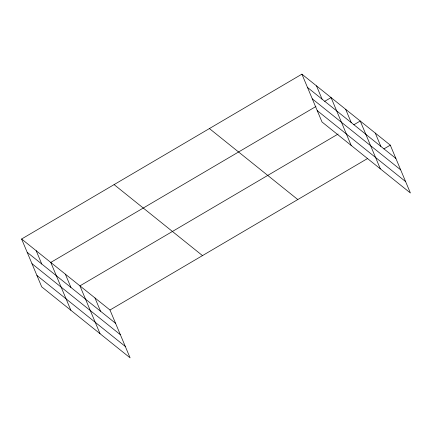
<?xml version="1.0" encoding="UTF-8"?>
<svg xmlns="http://www.w3.org/2000/svg" width="432" height="432" viewBox="0 0 432 432"><rect width="100%" height="100%" fill="white"/><g stroke="black" fill="none" stroke-linecap="round" stroke-linejoin="round"><path stroke-width="0.65" d="M21.6 239.009L109.982 310.009L130.091 357.842L41.71 286.848L21.6 239.009L301.909 74.158L390.29 145.152L410.4 192.991L322.018 121.991L301.909 74.158M315.949 106.483L50.765 262.44L70.875 310.279M324.675 101.347L331.074 97.583L351.184 145.422M338.132 134.017L79.931 285.865L100.04 333.704M353.84 124.778L360.239 121.014L380.349 168.853M109.982 310.009L367.6 158.495M383.891 148.916L390.29 145.152M307.503 87.458L395.879 158.452M312.293 98.852L400.675 169.852M317.228 110.597L405.61 181.591M209.407 128.558L297.788 199.552M114.102 184.61L202.484 255.604M27.189 252.31L115.571 323.303M31.984 263.709L120.361 334.703M36.92 275.449L125.302 346.448M375.268 133.083L380.857 146.383M345.659 109.301L351.248 122.602M316.494 85.871L322.083 99.171M94.959 297.934L100.548 311.234M65.351 274.153L70.94 287.453M36.185 250.727L41.774 264.028"/></g></svg>
